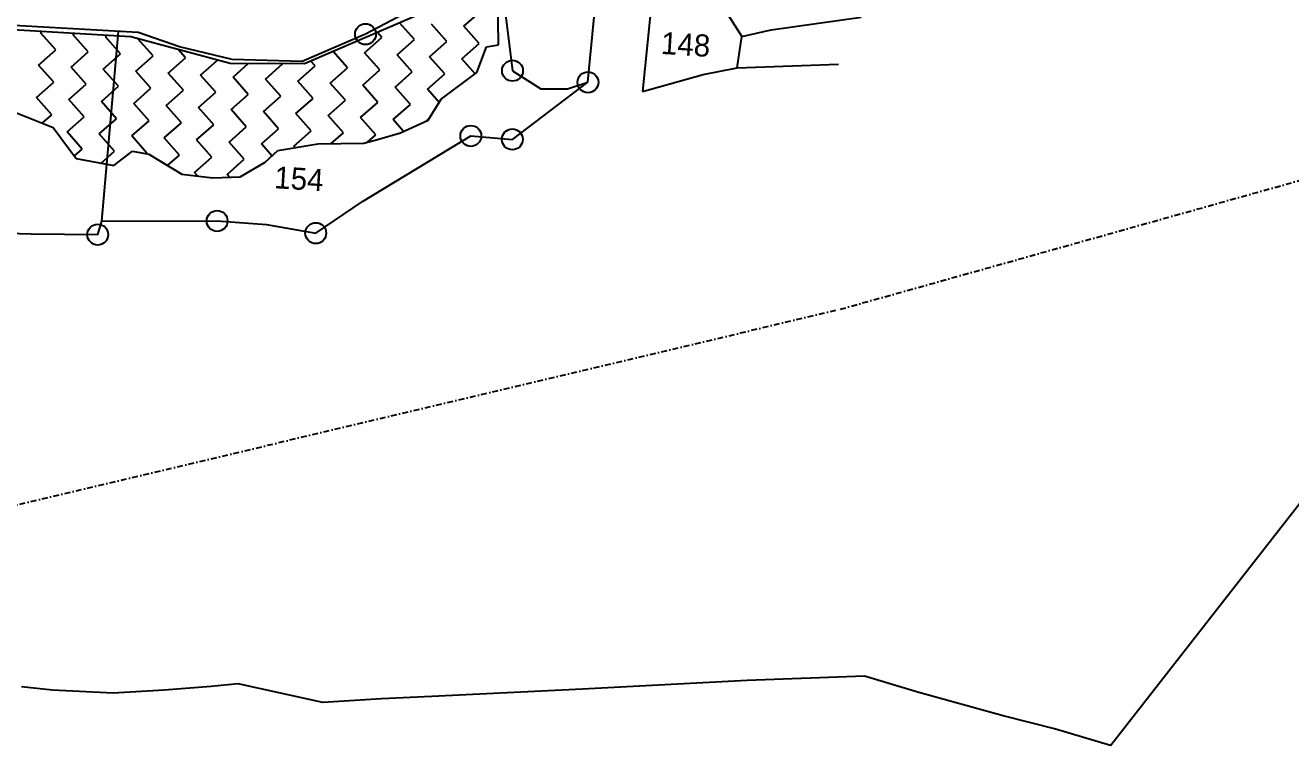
# Model space of a CAD drawing. Header units: metres. Extents: x 338806 to 344625, y 1770002 to 1774709.
# Drawn here: x 341974 to 343078, y 1771032 to 1771661 of the extents above; entities that cross this region are included whole.
import ezdxf

# ---------------------------------------------------------------- set-up
doc = ezdxf.new("R2010")
doc.units = ezdxf.units.M
doc.header["$MEASUREMENT"] = 0
doc.linetypes.add('DASHDOT', pattern=[1, 0.5, -0.25, 0, -0.25])
for name, color, linetype in [('LINE_WATER', 4, 'Continuous'), ('OFF', 1, 'Continuous'), ('POLY_HATCH', 12, 'Continuous'), ('POLY_PARCEL', 6, 'Continuous'), ('POLY_WATER', 4, 'Continuous'), ('TEXT_PARCEL', 7, 'Continuous'), ('V_BOUND_STREAM_LINE', 7, 'DASHDOT')]:
    doc.layers.add(name, color=color, linetype=linetype)
doc.styles.add('TEXT_MAP', font='', dxfattribs={"height": 1.8})
doc.styles.get('TEXT_MAP').set_extended_font_data('Kruti Dev 050')

msp = doc.modelspace()

# ---------------------------------------------------------------- linework, layer by layer
for centre in [(342270.9, 1771653.3), (342399.2, 1771621.4), (342465.1, 1771611.3), (342362.9, 1771564.5), (342399.1, 1771561.5), (342141.4, 1771490.3), (342037.2, 1771478.4), (342227.5, 1771479.7)]:
    msp.add_circle(centre, 9.1)
at = {"layer": 'LINE_WATER'}
msp.add_line((342595.4, 1771623.9), (342683.9, 1771627.1), dxfattribs=at)
at = {"layer": 'OFF'}
msp.add_line((342921.2, 1771032.5), (343367.7, 1771604.6), dxfattribs=at)
at = {"layer": 'POLY_HATCH'}
for p, q in [((342387, 1771643.9), (342386.2, 1771695.8)), ((342066, 1771651), (341857.1, 1771663.1)), ((342313.8, 1771668.8), (342217.8, 1771627.4)), ((342152.7, 1771627.7), (342066, 1771651)), ((342368.2, 1771619.9), (342376.6, 1771642.2)), ((342376.6, 1771642.2), (342387, 1771643.9)), ((342217.8, 1771627.4), (342152.7, 1771627.7)), ((342337.1, 1771596.5), (342368.2, 1771619.9)), ((342325.7, 1771578.3), (342337.1, 1771596.5)), ((341964.8, 1771585.1), (341998.2, 1771571.9)), ((341998.2, 1771571.9), (342018.5, 1771544.7)), ((342301.4, 1771567.3), (342325.7, 1771578.3)), ((342269.4, 1771558.2), (342281.4, 1771561.4)), ((342281.4, 1771561.4), (342301.4, 1771567.3)), ((342051.2, 1771538.7), (342067.7, 1771551.1)), ((342067.7, 1771551.1), (342081.7, 1771548.6)), ((342081.7, 1771548.6), (342110.5, 1771531.2)), ((342183.5, 1771541.6), (342194.3, 1771551.9)), ((342194.3, 1771551.9), (342229.3, 1771557.6)), ((342229.3, 1771557.6), (342269.4, 1771558.2)), ((342018.5, 1771544.7), (342051.2, 1771538.7)), ((342161.4, 1771528.8), (342183.5, 1771541.6)), ((342110.5, 1771531.2), (342137.8, 1771527.9)), ((342137.8, 1771527.9), (342161.4, 1771528.8))]:
    msp.add_line(p, q, dxfattribs=at)
at = {"layer": 'POLY_HATCH', "linetype": 'Continuous'}
for p, q in [((342356.9, 1771660.2), (342371.9, 1771673.4)), ((342313.6, 1771648.6), (342300.7, 1771663.1)), ((342341.8, 1771646.9), (342328.6, 1771661.9)), ((342370.1, 1771645.1), (342356.9, 1771660.2)), ((341987.3, 1771654.6), (341988.3, 1771655.5)), ((342000.6, 1771639.6), (341987.3, 1771654.6)), ((342015.6, 1771652.9), (342016.7, 1771653.8)), ((342028.9, 1771637.8), (342015.6, 1771652.9)), ((342043.9, 1771651.1), (342045.1, 1771652.2)), ((342057.2, 1771636.1), (342043.9, 1771651.1)), ((342085.5, 1771634.3), (342072.3, 1771649.3)), ((342270.2, 1771637.1), (342285.3, 1771650.4)), ((342285.3, 1771650.4), (342281.4, 1771654.8)), ((342298.5, 1771635.4), (342313.6, 1771648.6)), ((341985.6, 1771626.3), (342000.6, 1771639.6)), ((342013.9, 1771624.6), (342028.9, 1771637.8)), ((342113.8, 1771632.6), (342107.3, 1771639.9)), ((342255.2, 1771623.8), (342242.6, 1771638.1)), ((342283.5, 1771622.1), (342270.2, 1771637.1)), ((342326.8, 1771633.6), (342341.8, 1771646.9)), ((342355.1, 1771631.9), (342370.1, 1771645.1)), ((341998.8, 1771611.3), (341985.6, 1771626.3)), ((342042.1, 1771622.8), (342057.2, 1771636.1)), ((342070.4, 1771621.1), (342085.5, 1771634.3)), ((342098.7, 1771619.3), (342113.8, 1771632.6)), ((342127, 1771617.6), (342141.8, 1771630.6)), ((342155.3, 1771615.8), (342168.6, 1771627.6)), ((342183.6, 1771614.1), (342198.6, 1771627.3)), ((342198.6, 1771627.3), (342198.5, 1771627.5)), ((342211.9, 1771612.3), (342226.9, 1771625.6)), ((342226.9, 1771625.6), (342223.3, 1771629.7)), ((342311.8, 1771620.3), (342298.5, 1771635.4)), ((342340.1, 1771618.6), (342326.8, 1771633.6)), ((342366.7, 1771618.8), (342355.1, 1771631.9)), ((342027.1, 1771609.6), (342013.9, 1771624.6)), ((342055.4, 1771607.8), (342042.1, 1771622.8)), ((342083.7, 1771606.1), (342070.4, 1771621.1)), ((342112, 1771604.3), (342098.7, 1771619.3)), ((342140.3, 1771602.6), (342127, 1771617.6)), ((342168.6, 1771600.8), (342155.3, 1771615.8)), ((342240.2, 1771610.6), (342255.2, 1771623.8)), ((342268.5, 1771608.8), (342283.5, 1771622.1)), ((342296.8, 1771607.1), (342311.8, 1771620.3)), ((342325.1, 1771605.3), (342340.1, 1771618.6)), ((341983.8, 1771598), (341998.8, 1771611.3)), ((342012.1, 1771596.3), (342027.1, 1771609.6)), ((342040.4, 1771594.5), (342055.4, 1771607.8)), ((342068.7, 1771592.8), (342083.7, 1771606.1)), ((342097, 1771591), (342112, 1771604.3)), ((342196.9, 1771599.1), (342183.6, 1771614.1)), ((342225.2, 1771597.3), (342211.9, 1771612.3)), ((342253.5, 1771595.6), (342240.2, 1771610.6)), ((342281.8, 1771593.8), (342268.5, 1771608.8)), ((342310.1, 1771592), (342296.8, 1771607.1)), ((342335.3, 1771593.7), (342325.1, 1771605.3)), ((341997.1, 1771583), (341983.8, 1771598)), ((342025.4, 1771581.3), (342012.1, 1771596.3)), ((342053.7, 1771579.5), (342040.4, 1771594.5)), ((342082, 1771577.8), (342068.7, 1771592.8)), ((342125.3, 1771589.3), (342140.3, 1771602.6)), ((342153.6, 1771587.5), (342168.6, 1771600.8)), ((342181.9, 1771585.8), (342196.9, 1771599.1)), ((342210.2, 1771584), (342225.2, 1771597.3)), ((342238.4, 1771582.3), (342253.5, 1771595.6)), ((342266.7, 1771580.5), (342281.8, 1771593.8)), ((342295, 1771578.8), (342310.1, 1771592)), ((341988.7, 1771575.6), (341997.1, 1771583)), ((342010.4, 1771568), (342025.4, 1771581.3)), ((342110.3, 1771576), (342097, 1771591)), ((342138.5, 1771574.3), (342125.3, 1771589.3)), ((342166.8, 1771572.5), (342153.6, 1771587.5)), ((342195.1, 1771570.8), (342181.9, 1771585.8)), ((342223.4, 1771569), (342210.2, 1771584)), ((342251.7, 1771567.3), (342238.4, 1771582.3)), ((342038.6, 1771566.2), (342053.7, 1771579.5)), ((342066.9, 1771564.5), (342082, 1771577.8)), ((342095.2, 1771562.7), (342110.3, 1771576)), ((342123.5, 1771561), (342138.5, 1771574.3)), ((342151.8, 1771559.2), (342166.8, 1771572.5)), ((342180.1, 1771557.5), (342195.1, 1771570.8)), ((342280, 1771565.5), (342266.7, 1771580.5)), ((342304.1, 1771568.5), (342295, 1771578.8)), ((342323.8, 1771577.4), (342326.9, 1771580.2)), ((342023.6, 1771553), (342010.4, 1771568)), ((342051.9, 1771551.2), (342038.6, 1771566.2)), ((342080.1, 1771549.6), (342066.9, 1771564.5)), ((342108.5, 1771547.7), (342095.2, 1771562.7)), ((342136.8, 1771546), (342123.5, 1771561)), ((342165.1, 1771544.2), (342151.8, 1771559.2)), ((342208.4, 1771555.7), (342223.4, 1771569)), ((342241, 1771557.8), (342251.7, 1771567.3)), ((342272.8, 1771559.1), (342280, 1771565.5)), ((342016.8, 1771547), (342023.6, 1771553)), ((342040.1, 1771540.8), (342051.9, 1771551.2)), ((342189.3, 1771547.1), (342180.1, 1771557.5)), ((342209.6, 1771554.4), (342208.4, 1771555.7)), ((342098.2, 1771538.6), (342108.5, 1771547.7)), ((342121.8, 1771532.7), (342136.8, 1771546)), ((342150.1, 1771530.9), (342165.1, 1771544.2)), ((342124.6, 1771529.5), (342121.8, 1771532.7)), ((342152.3, 1771528.4), (342150.1, 1771530.9))]:
    msp.add_line(p, q, dxfattribs=at)
at = {"layer": 'POLY_PARCEL'}
for p, q in [((342385.4, 1771732.7), (342399.2, 1771621.4)), ((342567.6, 1771701.7), (342599.4, 1771651.3)), ((342310.2, 1771674), (342270.9, 1771653.3)), ((342072.5, 1771654.7), (341923.2, 1771663.3)), ((342040.8, 1771490), (342055.4, 1771655.7)), ((342108.6, 1771642.2), (342072.5, 1771654.7)), ((342270.9, 1771653.3), (342215.6, 1771629.4)), ((342154.7, 1771631.3), (342108.6, 1771642.2)), ((342215.6, 1771629.4), (342154.7, 1771631.3)), ((342399.2, 1771621.4), (342424.1, 1771605.7)), ((342424.1, 1771605.7), (342447.1, 1771605.5)), ((342447.1, 1771605.5), (342465.1, 1771611.3))]:
    msp.add_line(p, q, dxfattribs=at)
at = {"layer": 'POLY_WATER'}
for p, q in [((342465.1, 1771611.3), (342477.1, 1771738.5)), ((342522.7, 1771703.5), (342512.8, 1771603.3)), ((342624.9, 1771657), (342703.7, 1771668.1)), ((342595.4, 1771623.9), (342599.4, 1771651.3)), ((342599.4, 1771651.3), (342624.9, 1771657)), ((342512.8, 1771603.3), (342565.6, 1771618.1)), ((342565.6, 1771618.1), (342595.4, 1771623.9)), ((342399.1, 1771561.5), (342465.1, 1771611.3)), ((342268.4, 1771507.4), (342362.9, 1771564.5)), ((342362.9, 1771564.5), (342399.1, 1771561.5)), ((342227.5, 1771479.7), (342268.4, 1771507.4)), ((342037.2, 1771478.4), (342040.8, 1771490)), ((342040.8, 1771490), (342141.4, 1771490.3)), ((342141.4, 1771490.3), (342184.6, 1771487.2)), ((342184.6, 1771487.2), (342227.5, 1771479.7)), ((341899.5, 1771481.2), (341979.1, 1771479.1)), ((341979.1, 1771479.1), (342037.2, 1771478.4)), ((342136.2, 1771084.1), (342095.1, 1771081)), ((342159.9, 1771086.3), (342136.2, 1771084.1)), ((342233.8, 1771070), (342159.9, 1771086.3)), ((342604.1, 1771089.3), (342460.4, 1771081.9)), ((342706.4, 1771093.2), (342604.1, 1771089.3)), ((342753.9, 1771079), (342706.4, 1771093.2)), ((341997.8, 1771080.9), (341970.8, 1771083.7)), ((342050.6, 1771078.2), (341997.8, 1771080.9)), ((342095.1, 1771081), (342050.6, 1771078.2)), ((342284.9, 1771073.4), (342233.8, 1771070)), ((342328.8, 1771075.3), (342284.9, 1771073.4)), ((342460.4, 1771081.9), (342328.8, 1771075.3)), ((342827.5, 1771058.6), (342753.9, 1771079)), ((342872.2, 1771047.2), (342827.5, 1771058.6)), ((342921.2, 1771032.5), (342872.2, 1771047.2))]:
    msp.add_line(p, q, dxfattribs=at)
at = {"layer": 'V_BOUND_STREAM_LINE', "ltscale": 10}
for p, q in [((342685.4, 1771413.3), (343367.7, 1771604.6)), ((341330.4, 1771091.5), (342685.4, 1771413.3))]:
    msp.add_line(p, q, dxfattribs=at)

# ---------------------------------------------------------------- texts
at = {"layer": 'TEXT_PARCEL', "style": 'TEXT_MAP'}
for s, p in [('148', (342528.4, 1771636.1)), ('154', (342190.9, 1771518.9))]:
    msp.add_text(s, height=19.24, rotation=356.459, dxfattribs=at).set_placement(p)

doc.saveas('drawing.dxf')
